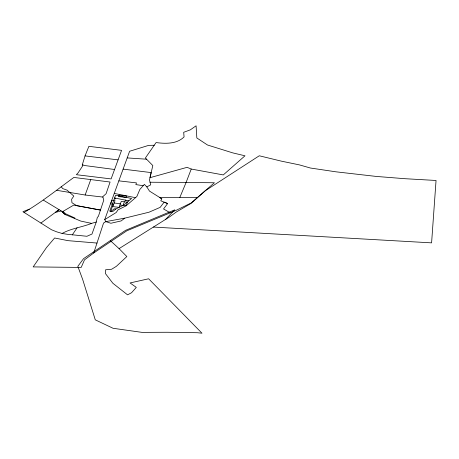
<?xml version="1.0" encoding="UTF-8"?>
<svg xmlns="http://www.w3.org/2000/svg" width="459" height="459" viewBox="0 0 459 459"><rect width="100%" height="100%" fill="white"/><g stroke="black" fill="none" stroke-linecap="round" stroke-linejoin="round"><path stroke-width="0.69" d="M24.075 212.414L51.546 229.764L56.675 231.835L62.091 233.459L67.157 234.274L86.929 236.276L91.978 234.044L96.27 222.001L97.331 217.337L98.346 216.447L103.768 200.147L102.782 196.676L106.081 193.715L110.085 182.028L73.842 177.438C57.507 189.332 41.649 202.207 24.075 212.414L22.95 211.702L29.33 209.166M82.339 164.661L85.041 155.905L88.885 146.329L121.578 150.345L111.107 178.918L76.383 174.695L78.196 172.733L82.918 165.492L82.184 165.16L82.339 164.661L84.64 165.527L114.406 169.474M96.998 243.052L68.087 240.665L54.632 237.992L46.52 247.527L33.163 266.909L81.191 267.431L84.508 259.84L93.745 252.972L103.55 223.051L105.822 221.622L124.791 218.145L149.032 212.201L160.174 207.359L164.15 202.149L167.65 203.549L163.542 208.954L170.22 212.821M124.791 218.145L121.176 220.911L110.877 223.263L105.822 221.622L104.715 219.603L129.616 151.263L148.659 145.365L154.213 145.262M56.463 190.273L85.144 195.012L90.773 179.578M110.682 211.306L113.098 204.703L112.162 204.588M115.496 198.15L115.203 198.948L114.268 198.833M123.064 205.38L124.383 201.782M125.198 200.101L126.018 200.267M191.242 169.044L187.077 167.334L150.001 177.679L152.813 165.556L145.383 158.011L156.094 142.554C165.498 143.833 176.904 144.12 184.07 136.92L183.692 132.295L190.347 129.845L196.085 125.8L196.836 137.964L207.497 144.998L232.811 152.899L244.986 155.796L223.286 174.925L191.242 169.044L186.073 182.533L179.813 197.496L179.446 197.496M104.715 219.603L116.19 212.517L117.997 209.855L126.179 205.764L136.845 196.532L139.869 189.424L144.384 184.375L146.823 186.916L149.496 191.099L161.809 198.787L160.799 200.812L167.65 203.549M72.281 234.91L77.049 227.859M74.542 218.473L74.897 218.031L65.746 213.842L62.94 211.438L62.223 211.863L65.253 214.594L80.813 221.095L91.605 223.384L96.27 222.001M165.561 219.425L174.833 209.803L125.588 230.326L83.578 258.635L77.829 266.335L82.723 279.6L95.271 319.831L113.052 328.277L141.906 332.362L167.478 332.264L197.433 332.723L201.971 333.2L148.63 278.785L130.075 282.945L136.294 287.386L131.555 292.733L127.556 294.839L112.88 283.283L105.455 273.598L105.553 269.794L111.646 269.238L116.351 266.34L126.839 256.558L119.059 248.623L110.229 240.527M150.053 182.223L214.41 182.751L191.139 202.964L175.619 210.583L126.81 230.802L93.745 252.972M111.095 211.358L114.216 208.782L115.857 208.977L124.251 204.777L131.567 198.449L115.582 195.236L109.741 211.197L112.736 211.559L115.857 208.977M40.92 223.051L59.056 209.643L55.315 212.414L61.213 210.956L65.253 214.594M119.059 248.623L169.13 217.187L176.319 212.018L191.116 203.377L205.403 190.657L259.278 155.779L281.247 161.12L299.48 164.907L310.416 168.023L335.977 171.821L376.282 176.434L405.045 178.706L436.05 180.473L431.592 242.863L153.375 227.073M62.223 211.863L73.721 205.093L100.389 210.067L76.739 205.661L71.948 202.735L71.627 199.24L73.819 196.096L67.031 190.124L62.705 188.592L61.19 186.652M146.823 186.916L150.741 184.816L149.462 180.003L151.183 172.595L123.121 169.124M91.605 223.384C81.92 227.28 71.191 228.352 62.091 233.459M197.141 197.622L159.514 197.359L161.809 198.787M127.195 157.919L146.553 159.198M118.858 180.857L136.466 182.889L135.858 184.598L143.208 185.688M85.144 195.012L102.896 197.077M85.041 155.905L118.055 159.858M114.171 203.004L120.401 203.767M113.717 204.244L110.602 203.859L111.921 200.262L115.037 200.646L112.857 206.602L119.088 207.365L121.268 201.403L127.499 202.161L126.179 205.764L119.948 205.001M114.291 193.423L135.508 197.686M114.584 197.967L128.818 200.83M43.41 200.135L61.213 210.956M119.013 195.115L118.485 196.555L125.961 197.468L126.489 196.027L119.013 195.115"/></g></svg>
